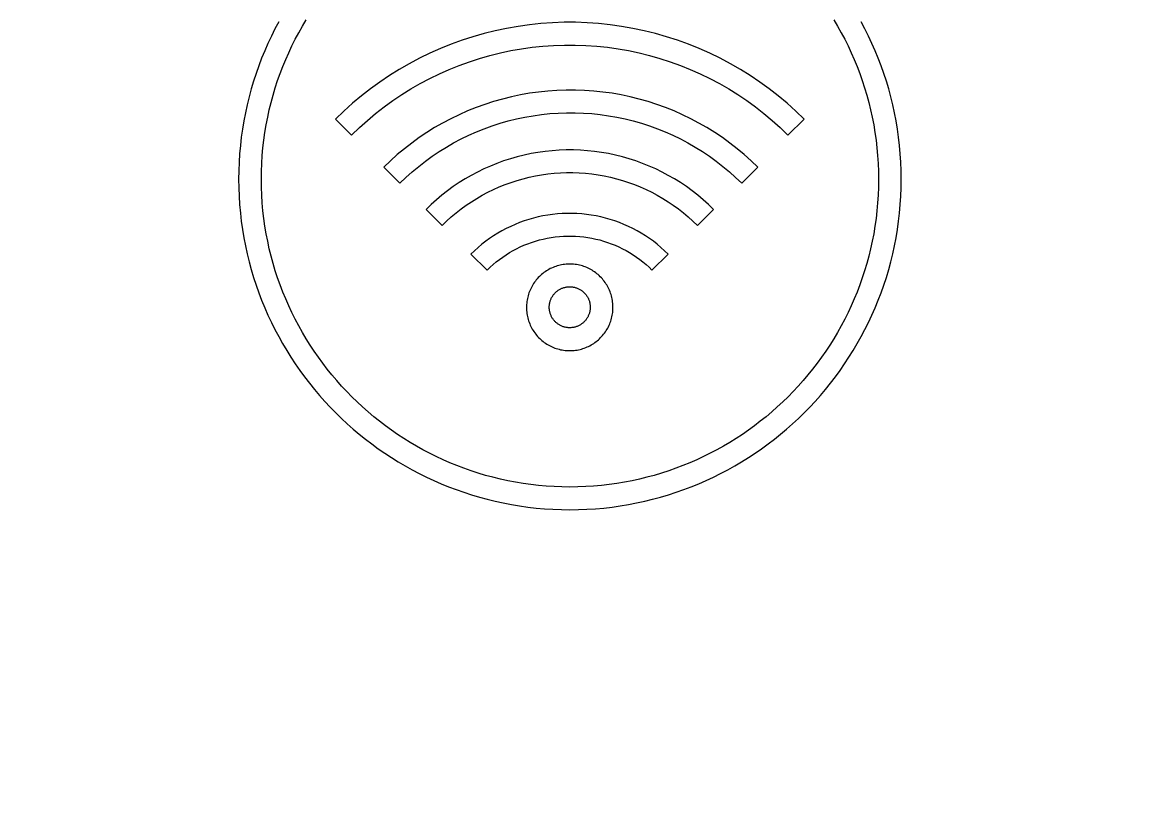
# Model space of a CAD drawing. Header units: millimetres. Extents: x -208 to 4974, y -28 to 3137.
# Drawn here: x 639.8 to 729.8, y 2753.4 to 2816.1 of the extents above; entities that cross this region are included whole.
import ezdxf

# ---------------------------------------------------------------- set-up
doc = ezdxf.new("R2010")
doc.units = ezdxf.units.MM
doc.layers.add('ZANO_R', color=7, linetype='Continuous', lineweight=0)
doc.layers.add('ZANO_W', color=1, linetype='Continuous', lineweight=0)
doc.styles.add('Arial', font='arial.ttf')
doc.styles.get("Standard").update_dxf_attribs({"font": 'ARIALUNI.TTF'})
doc.dimstyles.new('pl i ang', dxfattribs={"dimtxt": 50, "dimasz": 50, "dimexe": 1.25, "dimexo": 0.625, "dimgap": 10, "dimtad": 1, "dimtoh": 1, "dimtxsty": 'Standard', "dimcen": 2.5, "dimclrd": 1, "dimclre": 1, "dimclrt": 1, "dimadec": 0, "dimazin": 0, "dimtfac": 1, "dimtmove": 0, "dimatfit": 3, "dimfxl": 1, "dimarcsym": 1})

# ---------------------------------------------------------------- blocks, each defined once
blk = doc.blocks.new('*D507')
at = {"layer": 'ZANO_W', "color": 1, "lineweight": -2}
blk.add_arc((4072.525, 2413.738), 150.809, 99.55169, 164.75824, dxfattribs=at)
at = {"layer": 'ZANO_W', "color": 1}
for points in [[(4047.725, 2555.793), (4047.276, 2569.119), (4087.477, 2563.804)], [(3920.413, 2454.268), (3933.628, 2452.5), (3921.716, 2413.738)]]:
    blk.add_solid(points, dxfattribs=at)
at = {"layer": 'ZANO_W', "color": 1, "insert": (3950.719, 2548.283), "char_height": 40, "attachment_point": 5, "rotation": 42.15496, "style": 'Arial'}
blk.add_mtext('96%%d', dxfattribs=at)

msp = doc.modelspace()

# ---------------------------------------------------------------- linework, layer by layer
at = {"layer": 'ZANO_R'}
for p, q in [((662.595, 2815.812), (662.904, 2816.333)), ((705.905, 2816.333), (706.214, 2815.812)), ((660.362, 2815.587), (660.071, 2815.003)), ((660.668, 2816.164), (660.362, 2815.587)), ((662.298, 2815.283), (662.595, 2815.812)), ((678.322, 2815.442), (677.408, 2815.215)), ((679.244, 2815.638), (678.322, 2815.442)), ((680.171, 2815.801), (679.244, 2815.638)), ((681.104, 2815.932), (680.171, 2815.801)), ((682.041, 2816.03), (681.104, 2815.932)), ((682.98, 2816.095), (682.041, 2816.03)), ((683.922, 2816.128), (682.98, 2816.095)), ((684.864, 2816.128), (683.922, 2816.128)), ((685.805, 2816.095), (684.864, 2816.128)), ((686.744, 2816.03), (685.805, 2816.095)), ((687.681, 2815.932), (686.744, 2816.03)), ((688.614, 2815.801), (687.681, 2815.932)), ((689.542, 2815.638), (688.614, 2815.801)), ((690.463, 2815.442), (689.542, 2815.638)), ((691.377, 2815.215), (690.463, 2815.442)), ((706.214, 2815.812), (706.511, 2815.283)), ((708.446, 2815.587), (708.141, 2816.164)), ((708.738, 2815.003), (708.446, 2815.587)), ((660.071, 2815.003), (659.793, 2814.411)), ((661.742, 2814.203), (662.013, 2814.747)), ((662.013, 2814.747), (662.298, 2815.283)), ((675.607, 2814.666), (674.721, 2814.345)), ((676.503, 2814.956), (675.607, 2814.666)), ((677.408, 2815.215), (676.503, 2814.956)), ((692.283, 2814.956), (691.377, 2815.215)), ((693.179, 2814.666), (692.283, 2814.956)), ((694.064, 2814.345), (693.179, 2814.666)), ((706.511, 2815.283), (706.795, 2814.747)), ((706.795, 2814.747), (707.067, 2814.203)), ((709.016, 2814.411), (708.738, 2815.003)), ((659.529, 2813.811), (659.28, 2813.204)), ((659.793, 2814.411), (659.529, 2813.811)), ((661.238, 2813.092), (661.483, 2813.651)), ((661.483, 2813.651), (661.742, 2814.203)), ((673.848, 2813.993), (672.987, 2813.611)), ((674.721, 2814.345), (673.848, 2813.993)), ((677.888, 2813.43), (678.739, 2813.641)), ((678.739, 2813.641), (679.597, 2813.823)), ((679.597, 2813.823), (680.461, 2813.975)), ((680.461, 2813.975), (681.33, 2814.097)), ((681.33, 2814.097), (682.202, 2814.188)), ((682.202, 2814.188), (683.077, 2814.249)), ((683.077, 2814.249), (683.954, 2814.28)), ((683.954, 2814.28), (684.831, 2814.28)), ((684.831, 2814.28), (685.708, 2814.249)), ((685.708, 2814.249), (686.583, 2814.188)), ((686.583, 2814.188), (687.455, 2814.097)), ((687.455, 2814.097), (688.324, 2813.975)), ((688.324, 2813.975), (689.188, 2813.823)), ((689.188, 2813.823), (690.046, 2813.641)), ((690.046, 2813.641), (690.898, 2813.43)), ((694.938, 2813.993), (694.064, 2814.345)), ((695.799, 2813.611), (694.938, 2813.993)), ((707.067, 2814.203), (707.325, 2813.651)), ((707.325, 2813.651), (707.571, 2813.092)), ((709.279, 2813.811), (709.016, 2814.411)), ((709.529, 2813.204), (709.279, 2813.811)), ((659.28, 2813.204), (659.045, 2812.589)), ((661.005, 2812.527), (661.238, 2813.092)), ((671.307, 2812.758), (670.491, 2812.288)), ((672.14, 2813.199), (671.307, 2812.758)), ((672.987, 2813.611), (672.14, 2813.199)), ((675.385, 2812.619), (676.21, 2812.918)), ((676.21, 2812.918), (677.044, 2813.189)), ((677.044, 2813.189), (677.888, 2813.43)), ((690.898, 2813.43), (691.741, 2813.189)), ((691.741, 2813.189), (692.575, 2812.918)), ((692.575, 2812.918), (693.4, 2812.619)), ((696.646, 2813.199), (695.799, 2813.611)), ((697.478, 2812.758), (696.646, 2813.199)), ((698.294, 2812.288), (697.478, 2812.758)), ((707.571, 2813.092), (707.803, 2812.527)), ((709.763, 2812.589), (709.529, 2813.204)), ((658.825, 2811.968), (658.62, 2811.339)), ((659.045, 2812.589), (658.825, 2811.968)), ((660.582, 2811.376), (660.787, 2811.954)), ((660.787, 2811.954), (661.005, 2812.527)), ((670.491, 2812.288), (669.691, 2811.79)), ((672.981, 2811.552), (673.77, 2811.935)), ((673.77, 2811.935), (674.572, 2812.291)), ((674.572, 2812.291), (675.385, 2812.619)), ((693.4, 2812.619), (694.214, 2812.291)), ((694.214, 2812.291), (695.015, 2811.935)), ((695.015, 2811.935), (695.804, 2811.552)), ((699.094, 2811.79), (698.294, 2812.288)), ((707.803, 2812.527), (708.022, 2811.954)), ((708.022, 2811.954), (708.227, 2811.376)), ((709.983, 2811.968), (709.763, 2812.589)), ((710.188, 2811.339), (709.983, 2811.968)), ((658.62, 2811.339), (658.43, 2810.704)), ((660.391, 2810.79), (660.582, 2811.376)), ((668.91, 2811.265), (668.147, 2810.712)), ((669.691, 2811.79), (668.91, 2811.265)), ((671.445, 2810.704), (672.206, 2811.141)), ((672.206, 2811.141), (672.981, 2811.552)), ((695.804, 2811.552), (696.579, 2811.141)), ((696.579, 2811.141), (697.34, 2810.704)), ((699.875, 2811.265), (699.094, 2811.79)), ((700.638, 2810.712), (699.875, 2811.265)), ((708.227, 2811.376), (708.418, 2810.79)), ((710.378, 2810.704), (710.188, 2811.339)), ((658.256, 2810.063), (658.097, 2809.415)), ((658.43, 2810.704), (658.256, 2810.063)), ((660.051, 2809.602), (660.214, 2810.199)), ((660.214, 2810.199), (660.391, 2810.79)), ((667.404, 2810.134), (666.681, 2809.53)), ((668.147, 2810.712), (667.404, 2810.134)), ((669.973, 2809.751), (670.701, 2810.24)), ((670.701, 2810.24), (671.445, 2810.704)), ((679.628, 2810.062), (678.899, 2809.881)), ((680.363, 2810.218), (679.628, 2810.062)), ((681.104, 2810.348), (680.363, 2810.218)), ((681.848, 2810.452), (681.104, 2810.348)), ((682.596, 2810.53), (681.848, 2810.452)), ((683.346, 2810.583), (682.596, 2810.53)), ((684.097, 2810.609), (683.346, 2810.583)), ((684.848, 2810.609), (684.097, 2810.609)), ((685.599, 2810.583), (684.848, 2810.609)), ((686.349, 2810.53), (685.599, 2810.583)), ((687.097, 2810.452), (686.349, 2810.53)), ((687.841, 2810.348), (687.097, 2810.452)), ((688.582, 2810.218), (687.841, 2810.348)), ((689.317, 2810.062), (688.582, 2810.218)), ((690.046, 2809.881), (689.317, 2810.062)), ((697.34, 2810.704), (698.084, 2810.24)), ((698.084, 2810.24), (698.812, 2809.751)), ((701.382, 2810.134), (700.638, 2810.712)), ((702.104, 2809.53), (701.382, 2810.134)), ((708.418, 2810.79), (708.595, 2810.199)), ((708.595, 2810.199), (708.757, 2809.602)), ((710.553, 2810.063), (710.378, 2810.704)), ((710.712, 2809.415), (710.553, 2810.063)), ((658.097, 2809.415), (657.954, 2808.762)), ((659.903, 2808.998), (660.051, 2809.602)), ((666.681, 2809.53), (665.98, 2808.901)), ((668.57, 2808.697), (669.262, 2809.236)), ((669.262, 2809.236), (669.973, 2809.751)), ((676.754, 2809.188), (676.057, 2808.907)), ((677.461, 2809.444), (676.754, 2809.188)), ((678.176, 2809.675), (677.461, 2809.444)), ((678.899, 2809.881), (678.176, 2809.675)), ((690.769, 2809.675), (690.046, 2809.881)), ((691.484, 2809.444), (690.769, 2809.675)), ((692.191, 2809.188), (691.484, 2809.444)), ((692.888, 2808.907), (692.191, 2809.188)), ((698.812, 2809.751), (699.523, 2809.236)), ((699.523, 2809.236), (700.215, 2808.697)), ((702.806, 2808.901), (702.104, 2809.53)), ((708.757, 2809.602), (708.905, 2808.998)), ((710.855, 2808.762), (710.712, 2809.415)), ((657.954, 2808.762), (657.827, 2808.103)), ((659.652, 2807.776), (659.77, 2808.39)), ((659.77, 2808.39), (659.903, 2808.998)), ((665.98, 2808.901), (665.301, 2808.248)), ((665.301, 2808.248), (666.611, 2806.941)), ((667.897, 2808.135), (668.57, 2808.697)), ((674.693, 2808.274), (674.029, 2807.923)), ((675.369, 2808.603), (674.693, 2808.274)), ((676.057, 2808.907), (675.369, 2808.603)), ((679.378, 2808.097), (680.045, 2808.262)), ((680.045, 2808.262), (680.717, 2808.404)), ((680.717, 2808.404), (681.394, 2808.523)), ((681.394, 2808.523), (682.074, 2808.618)), ((682.074, 2808.618), (682.757, 2808.69)), ((682.757, 2808.69), (683.442, 2808.738)), ((683.442, 2808.738), (684.129, 2808.761)), ((684.129, 2808.761), (684.816, 2808.761)), ((684.816, 2808.761), (685.503, 2808.738)), ((685.503, 2808.738), (686.188, 2808.69)), ((686.188, 2808.69), (686.871, 2808.618)), ((686.871, 2808.618), (687.551, 2808.523)), ((687.551, 2808.523), (688.228, 2808.404)), ((688.228, 2808.404), (688.9, 2808.262)), ((688.9, 2808.262), (689.567, 2808.097)), ((693.576, 2808.603), (692.888, 2808.907)), ((694.252, 2808.274), (693.576, 2808.603)), ((694.916, 2807.923), (694.252, 2808.274)), ((700.215, 2808.697), (700.888, 2808.135)), ((702.174, 2806.941), (703.481, 2808.244)), ((703.484, 2808.248), (702.806, 2808.901)), ((703.481, 2808.244), (703.484, 2808.248)), ((708.905, 2808.998), (709.038, 2808.39)), ((709.038, 2808.39), (709.157, 2807.776)), ((710.982, 2808.103), (710.855, 2808.762)), ((657.716, 2807.438), (657.622, 2806.767)), ((657.827, 2808.103), (657.716, 2807.438)), ((659.549, 2807.157), (659.652, 2807.776)), ((666.611, 2806.941), (667.244, 2807.549)), ((667.244, 2807.549), (667.897, 2808.135)), ((673.377, 2807.549), (672.739, 2807.152)), ((674.029, 2807.923), (673.377, 2807.549)), ((676.781, 2807.206), (677.418, 2807.463)), ((677.418, 2807.463), (678.064, 2807.697)), ((678.064, 2807.697), (678.717, 2807.908)), ((678.717, 2807.908), (679.378, 2808.097)), ((689.567, 2808.097), (690.228, 2807.908)), ((690.228, 2807.908), (690.881, 2807.697)), ((690.881, 2807.697), (691.527, 2807.463)), ((691.527, 2807.463), (692.164, 2807.206)), ((695.568, 2807.549), (694.916, 2807.923)), ((696.206, 2807.152), (695.568, 2807.549)), ((700.888, 2808.135), (701.541, 2807.549)), ((701.541, 2807.549), (702.174, 2806.941)), ((709.157, 2807.776), (709.26, 2807.157)), ((711.093, 2807.438), (710.982, 2808.103)), ((711.187, 2806.767), (711.093, 2807.438)), ((657.622, 2806.767), (657.544, 2806.092)), ((659.389, 2805.903), (659.461, 2806.532)), ((659.461, 2806.532), (659.549, 2807.157)), ((672.115, 2806.733), (671.505, 2806.293)), ((672.739, 2807.152), (672.115, 2806.733)), ((674.927, 2806.307), (675.534, 2806.628)), ((675.534, 2806.628), (676.152, 2806.928)), ((676.152, 2806.928), (676.781, 2807.206)), ((692.164, 2807.206), (692.793, 2806.928)), ((692.793, 2806.928), (693.411, 2806.628)), ((693.411, 2806.628), (694.018, 2806.307)), ((696.83, 2806.733), (696.206, 2807.152)), ((697.44, 2806.293), (696.83, 2806.733)), ((709.26, 2807.157), (709.348, 2806.532)), ((709.348, 2806.532), (709.42, 2805.903)), ((711.265, 2806.092), (711.187, 2806.767)), ((657.544, 2806.092), (657.483, 2805.412)), ((659.332, 2805.27), (659.389, 2805.903)), ((670.912, 2805.832), (670.334, 2805.35)), ((671.505, 2806.293), (670.912, 2805.832)), ((673.177, 2805.219), (673.748, 2805.602)), ((673.748, 2805.602), (674.331, 2805.965)), ((674.331, 2805.965), (674.927, 2806.307)), ((681.8, 2805.53), (681.231, 2805.43)), ((682.372, 2805.61), (681.8, 2805.53)), ((682.947, 2805.67), (682.372, 2805.61)), ((683.524, 2805.711), (682.947, 2805.67)), ((684.102, 2805.731), (683.524, 2805.711)), ((684.68, 2805.731), (684.102, 2805.731)), ((685.257, 2805.711), (684.68, 2805.731)), ((685.834, 2805.67), (685.257, 2805.711)), ((686.409, 2805.61), (685.834, 2805.67)), ((686.981, 2805.53), (686.409, 2805.61)), ((687.551, 2805.43), (686.981, 2805.53)), ((694.018, 2806.307), (694.614, 2805.965)), ((694.614, 2805.965), (695.197, 2805.602)), ((695.197, 2805.602), (695.768, 2805.219)), ((698.033, 2805.832), (697.44, 2806.293)), ((698.611, 2805.35), (698.033, 2805.832)), ((709.42, 2805.903), (709.477, 2805.27)), ((711.325, 2805.412), (711.265, 2806.092)), ((657.44, 2804.727), (657.413, 2804.038)), ((657.483, 2805.412), (657.44, 2804.727)), ((659.267, 2803.99), (659.291, 2804.632)), ((659.291, 2804.632), (659.332, 2805.27)), ((669.774, 2804.849), (669.232, 2804.329)), ((670.334, 2805.35), (669.774, 2804.849)), ((672.078, 2804.396), (672.621, 2804.817)), ((672.621, 2804.817), (673.177, 2805.219)), ((678.455, 2804.636), (677.919, 2804.42)), ((678.999, 2804.833), (678.455, 2804.636)), ((679.548, 2805.012), (678.999, 2804.833)), ((680.104, 2805.171), (679.548, 2805.012)), ((680.665, 2805.31), (680.104, 2805.171)), ((681.231, 2805.43), (680.665, 2805.31)), ((688.116, 2805.31), (687.551, 2805.43)), ((688.677, 2805.171), (688.116, 2805.31)), ((689.233, 2805.012), (688.677, 2805.171)), ((689.783, 2804.833), (689.233, 2805.012)), ((690.326, 2804.636), (689.783, 2804.833)), ((690.862, 2804.42), (690.326, 2804.636)), ((695.768, 2805.219), (696.324, 2804.817)), ((696.324, 2804.817), (696.867, 2804.396)), ((699.171, 2804.849), (698.611, 2805.35)), ((699.713, 2804.329), (699.171, 2804.849)), ((709.477, 2805.27), (709.518, 2804.632)), ((709.518, 2804.632), (709.542, 2803.99)), ((711.369, 2804.727), (711.325, 2805.412)), ((711.396, 2804.038), (711.369, 2804.727)), ((657.413, 2804.038), (657.404, 2803.344)), ((659.258, 2803.344), (659.267, 2803.99)), ((669.232, 2804.329), (670.543, 2803.022)), ((671.038, 2803.498), (671.55, 2803.956)), ((671.55, 2803.956), (672.078, 2804.396)), ((676.871, 2803.933), (676.36, 2803.662)), ((677.391, 2804.186), (676.871, 2803.933)), ((677.919, 2804.42), (677.391, 2804.186)), ((682.09, 2803.704), (682.598, 2803.776)), ((682.598, 2803.776), (683.109, 2803.829)), ((683.109, 2803.829), (683.621, 2803.865)), ((683.621, 2803.865), (684.134, 2803.883)), ((684.134, 2803.883), (684.647, 2803.883)), ((684.647, 2803.883), (685.16, 2803.865)), ((685.16, 2803.865), (685.672, 2803.829)), ((685.672, 2803.829), (686.183, 2803.776)), ((686.183, 2803.776), (686.691, 2803.704)), ((691.39, 2804.186), (690.862, 2804.42)), ((691.91, 2803.933), (691.39, 2804.186)), ((692.421, 2803.662), (691.91, 2803.933)), ((696.867, 2804.396), (697.395, 2803.956)), ((697.395, 2803.956), (697.907, 2803.498)), ((698.402, 2803.022), (699.713, 2804.329)), ((709.542, 2803.99), (709.55, 2803.344)), ((711.404, 2803.344), (711.396, 2804.038)), ((657.404, 2803.344), (657.413, 2802.65)), ((659.267, 2802.698), (659.258, 2803.344)), ((670.543, 2803.022), (671.038, 2803.498)), ((675.369, 2803.068), (674.889, 2802.746)), ((675.859, 2803.374), (675.369, 2803.068)), ((676.36, 2803.662), (675.859, 2803.374)), ((678.643, 2802.719), (679.119, 2802.911)), ((679.119, 2802.911), (679.602, 2803.086)), ((679.602, 2803.086), (680.09, 2803.244)), ((680.09, 2803.244), (680.584, 2803.385)), ((680.584, 2803.385), (681.082, 2803.509)), ((681.082, 2803.509), (681.584, 2803.615)), ((681.584, 2803.615), (682.09, 2803.704)), ((686.691, 2803.704), (687.197, 2803.615)), ((687.197, 2803.615), (687.699, 2803.509)), ((687.699, 2803.509), (688.197, 2803.385)), ((688.197, 2803.385), (688.691, 2803.244)), ((688.691, 2803.244), (689.179, 2803.086)), ((689.179, 2803.086), (689.662, 2802.911)), ((689.662, 2802.911), (690.138, 2802.719)), ((692.922, 2803.374), (692.421, 2803.662)), ((693.413, 2803.068), (692.922, 2803.374)), ((693.892, 2802.746), (693.413, 2803.068)), ((697.907, 2803.498), (698.402, 2803.022)), ((709.55, 2803.344), (709.542, 2802.698)), ((711.396, 2802.65), (711.404, 2803.344)), ((657.413, 2802.65), (657.44, 2801.961)), ((657.44, 2801.961), (657.483, 2801.276)), ((659.291, 2802.056), (659.267, 2802.698)), ((659.332, 2801.418), (659.291, 2802.056)), ((673.965, 2802.052), (673.521, 2801.681)), ((674.421, 2802.407), (673.965, 2802.052)), ((674.889, 2802.746), (674.421, 2802.407)), ((676.814, 2801.79), (677.259, 2802.046)), ((677.259, 2802.046), (677.712, 2802.286)), ((677.712, 2802.286), (678.174, 2802.511)), ((678.174, 2802.511), (678.643, 2802.719)), ((690.138, 2802.719), (690.607, 2802.511)), ((690.607, 2802.511), (691.069, 2802.286)), ((691.069, 2802.286), (691.523, 2802.046)), ((691.523, 2802.046), (691.968, 2801.79)), ((694.361, 2802.407), (693.892, 2802.746)), ((694.817, 2802.052), (694.361, 2802.407)), ((695.26, 2801.681), (694.817, 2802.052)), ((709.518, 2802.056), (709.477, 2801.418)), ((709.542, 2802.698), (709.518, 2802.056)), ((711.325, 2801.276), (711.369, 2801.961)), ((711.369, 2801.961), (711.396, 2802.65)), ((657.483, 2801.276), (657.544, 2800.596)), ((659.389, 2800.785), (659.332, 2801.418)), ((673.091, 2801.295), (672.674, 2800.895)), ((673.521, 2801.681), (673.091, 2801.295)), ((675.536, 2800.931), (675.952, 2801.232)), ((675.952, 2801.232), (676.378, 2801.518)), ((676.378, 2801.518), (676.814, 2801.79)), ((691.968, 2801.79), (692.403, 2801.518)), ((692.403, 2801.518), (692.829, 2801.232)), ((692.829, 2801.232), (693.245, 2800.931)), ((695.69, 2801.295), (695.26, 2801.681)), ((696.107, 2800.895), (695.69, 2801.295)), ((709.477, 2801.418), (709.42, 2800.785)), ((711.265, 2800.596), (711.325, 2801.276)), ((657.544, 2800.596), (657.622, 2799.921)), ((659.461, 2800.156), (659.389, 2800.785)), ((659.549, 2799.532), (659.461, 2800.156)), ((672.674, 2800.895), (673.985, 2799.588)), ((674.355, 2799.944), (674.737, 2800.286)), ((674.737, 2800.286), (675.131, 2800.616)), ((675.131, 2800.616), (675.536, 2800.931)), ((681.432, 2800.183), (681.052, 2800.074)), ((681.817, 2800.279), (681.432, 2800.183)), ((682.205, 2800.361), (681.817, 2800.279)), ((682.595, 2800.43), (682.205, 2800.361)), ((682.987, 2800.485), (682.595, 2800.43)), ((683.381, 2800.526), (682.987, 2800.485)), ((683.776, 2800.554), (683.381, 2800.526)), ((684.172, 2800.567), (683.776, 2800.554)), ((684.568, 2800.567), (684.172, 2800.567)), ((684.964, 2800.554), (684.568, 2800.567)), ((685.36, 2800.526), (684.964, 2800.554)), ((685.754, 2800.485), (685.36, 2800.526)), ((686.146, 2800.43), (685.754, 2800.485)), ((686.536, 2800.361), (686.146, 2800.43)), ((686.924, 2800.279), (686.536, 2800.361)), ((687.308, 2800.183), (686.924, 2800.279)), ((687.689, 2800.074), (687.308, 2800.183)), ((693.245, 2800.931), (693.65, 2800.616)), ((693.65, 2800.616), (694.044, 2800.286)), ((694.044, 2800.286), (694.426, 2799.944)), ((694.796, 2799.588), (696.107, 2800.895)), ((709.348, 2800.156), (709.26, 2799.532)), ((709.42, 2800.785), (709.348, 2800.156)), ((711.187, 2799.921), (711.265, 2800.596)), ((657.622, 2799.921), (657.716, 2799.25)), ((657.716, 2799.25), (657.827, 2798.586)), ((659.652, 2798.912), (659.549, 2799.532)), ((673.985, 2799.588), (674.355, 2799.944)), ((679.216, 2799.335), (678.866, 2799.15)), ((679.573, 2799.508), (679.216, 2799.335)), ((679.935, 2799.669), (679.573, 2799.508)), ((680.302, 2799.817), (679.935, 2799.669)), ((680.675, 2799.952), (680.302, 2799.817)), ((681.052, 2800.074), (680.675, 2799.952)), ((688.066, 2799.952), (687.689, 2800.074)), ((688.438, 2799.817), (688.066, 2799.952)), ((688.806, 2799.669), (688.438, 2799.817)), ((689.168, 2799.508), (688.806, 2799.669)), ((689.524, 2799.335), (689.168, 2799.508)), ((689.874, 2799.15), (689.524, 2799.335)), ((694.426, 2799.944), (694.796, 2799.588)), ((709.26, 2799.532), (709.157, 2798.912)), ((710.982, 2798.586), (711.093, 2799.25)), ((711.093, 2799.25), (711.187, 2799.921)), ((657.827, 2798.586), (657.954, 2797.926)), ((659.77, 2798.298), (659.652, 2798.912)), ((677.858, 2798.521), (677.537, 2798.289)), ((678.187, 2798.742), (677.858, 2798.521)), ((678.523, 2798.952), (678.187, 2798.742)), ((678.866, 2799.15), (678.523, 2798.952)), ((681.278, 2798.205), (681.593, 2798.307)), ((681.593, 2798.307), (681.912, 2798.398)), ((681.912, 2798.398), (682.234, 2798.478)), ((682.234, 2798.478), (682.558, 2798.547)), ((682.558, 2798.547), (682.885, 2798.604)), ((682.885, 2798.604), (683.213, 2798.65)), ((683.213, 2798.65), (683.543, 2798.685)), ((683.543, 2798.685), (683.873, 2798.708)), ((683.873, 2798.708), (684.205, 2798.719)), ((684.205, 2798.719), (684.536, 2798.719)), ((684.536, 2798.719), (684.867, 2798.708)), ((684.867, 2798.708), (685.198, 2798.685)), ((685.198, 2798.685), (685.528, 2798.65)), ((685.528, 2798.65), (685.856, 2798.604)), ((685.856, 2798.604), (686.183, 2798.547)), ((686.183, 2798.547), (686.507, 2798.478)), ((686.507, 2798.478), (686.829, 2798.398)), ((686.829, 2798.398), (687.147, 2798.307)), ((687.147, 2798.307), (687.463, 2798.205)), ((690.218, 2798.952), (689.874, 2799.15)), ((690.554, 2798.742), (690.218, 2798.952)), ((690.883, 2798.521), (690.554, 2798.742)), ((691.204, 2798.289), (690.883, 2798.521)), ((709.157, 2798.912), (709.038, 2798.298)), ((710.855, 2797.926), (710.982, 2798.586)), ((657.954, 2797.926), (658.097, 2797.273)), ((659.903, 2797.69), (659.77, 2798.298)), ((660.051, 2797.086), (659.903, 2797.69)), ((676.626, 2797.527), (676.34, 2797.252)), ((676.921, 2797.792), (676.626, 2797.527)), ((677.224, 2798.046), (676.921, 2797.792)), ((677.537, 2798.289), (677.224, 2798.046)), ((679.477, 2797.368), (679.765, 2797.533)), ((679.765, 2797.533), (680.058, 2797.688)), ((680.058, 2797.688), (680.356, 2797.833)), ((680.356, 2797.833), (680.659, 2797.968)), ((680.659, 2797.968), (680.966, 2798.092)), ((680.966, 2798.092), (681.278, 2798.205)), ((687.463, 2798.205), (687.774, 2798.092)), ((687.774, 2798.092), (688.082, 2797.968)), ((688.082, 2797.968), (688.385, 2797.833)), ((688.385, 2797.833), (688.683, 2797.688)), ((688.683, 2797.688), (688.976, 2797.533)), ((688.976, 2797.533), (689.263, 2797.368)), ((691.516, 2798.046), (691.204, 2798.289)), ((691.82, 2797.792), (691.516, 2798.046)), ((692.115, 2797.527), (691.82, 2797.792)), ((692.401, 2797.252), (692.115, 2797.527)), ((708.905, 2797.69), (708.757, 2797.086)), ((709.038, 2798.298), (708.905, 2797.69)), ((710.712, 2797.273), (710.855, 2797.926)), ((658.097, 2797.273), (658.256, 2796.625)), ((658.256, 2796.625), (658.43, 2795.984)), ((660.214, 2796.489), (660.051, 2797.086)), ((676.34, 2797.252), (677.65, 2795.946)), ((678.136, 2796.397), (678.391, 2796.609)), ((678.391, 2796.609), (678.652, 2796.813)), ((678.652, 2796.813), (678.921, 2797.008)), ((678.921, 2797.008), (679.196, 2797.192)), ((679.196, 2797.192), (679.477, 2797.368)), ((689.263, 2797.368), (689.545, 2797.192)), ((689.545, 2797.192), (689.82, 2797.008)), ((689.82, 2797.008), (690.088, 2796.813)), ((690.088, 2796.813), (690.35, 2796.609)), ((690.35, 2796.609), (690.604, 2796.397)), ((691.09, 2795.946), (692.401, 2797.252)), ((708.757, 2797.086), (708.595, 2796.489)), ((710.378, 2795.984), (710.553, 2796.625)), ((710.553, 2796.625), (710.712, 2797.273)), ((658.43, 2795.984), (658.62, 2795.349)), ((660.391, 2795.898), (660.214, 2796.489)), ((660.582, 2795.312), (660.391, 2795.898)), ((677.651, 2795.946), (677.89, 2796.176)), ((677.89, 2796.176), (678.136, 2796.397)), ((682.186, 2795.667), (682.092, 2795.589)), ((682.283, 2795.742), (682.186, 2795.667)), ((682.383, 2795.813), (682.283, 2795.742)), ((682.485, 2795.881), (682.383, 2795.813)), ((682.589, 2795.945), (682.485, 2795.881)), ((682.695, 2796.006), (682.589, 2795.945)), ((682.804, 2796.063), (682.695, 2796.006)), ((682.914, 2796.116), (682.804, 2796.063)), ((683.026, 2796.165), (682.914, 2796.116)), ((683.14, 2796.21), (683.026, 2796.165)), ((683.255, 2796.251), (683.14, 2796.21)), ((683.372, 2796.289), (683.255, 2796.251)), ((683.489, 2796.322), (683.372, 2796.289)), ((683.608, 2796.351), (683.489, 2796.322)), ((683.728, 2796.376), (683.608, 2796.351)), ((683.849, 2796.397), (683.728, 2796.376)), ((683.97, 2796.413), (683.849, 2796.397)), ((684.092, 2796.425), (683.97, 2796.413)), ((684.214, 2796.434), (684.092, 2796.425)), ((684.336, 2796.437), (684.214, 2796.434)), ((684.459, 2796.437), (684.336, 2796.437)), ((684.581, 2796.432), (684.459, 2796.437)), ((684.703, 2796.424), (684.581, 2796.432)), ((684.825, 2796.41), (684.703, 2796.424)), ((684.946, 2796.393), (684.825, 2796.41)), ((685.066, 2796.372), (684.946, 2796.393)), ((685.186, 2796.346), (685.066, 2796.372)), ((685.305, 2796.316), (685.186, 2796.346)), ((685.422, 2796.282), (685.305, 2796.316)), ((685.539, 2796.244), (685.422, 2796.282)), ((685.654, 2796.202), (685.539, 2796.244)), ((685.767, 2796.156), (685.654, 2796.202)), ((685.879, 2796.106), (685.767, 2796.156)), ((685.989, 2796.053), (685.879, 2796.106)), ((686.097, 2795.995), (685.989, 2796.053)), ((686.203, 2795.934), (686.097, 2795.995)), ((686.307, 2795.869), (686.203, 2795.934)), ((686.408, 2795.801), (686.307, 2795.869)), ((686.507, 2795.729), (686.408, 2795.801)), ((686.604, 2795.653), (686.507, 2795.729)), ((686.697, 2795.575), (686.604, 2795.653)), ((690.604, 2796.397), (690.851, 2796.176)), ((690.851, 2796.176), (691.09, 2795.946)), ((708.418, 2795.898), (708.227, 2795.312)), ((708.595, 2796.489), (708.418, 2795.898)), ((710.188, 2795.349), (710.378, 2795.984)), ((658.62, 2795.349), (658.825, 2794.72)), ((658.825, 2794.72), (659.045, 2794.099)), ((660.787, 2794.734), (660.582, 2795.312)), ((661.005, 2794.161), (660.787, 2794.734)), ((681.38, 2794.754), (681.318, 2794.649)), ((681.446, 2794.858), (681.38, 2794.754)), ((681.515, 2794.959), (681.446, 2794.858)), ((681.588, 2795.057), (681.515, 2794.959)), ((681.664, 2795.153), (681.588, 2795.057)), ((681.744, 2795.246), (681.664, 2795.153)), ((681.826, 2795.336), (681.744, 2795.246)), ((681.912, 2795.424), (681.826, 2795.336)), ((682, 2795.508), (681.912, 2795.424)), ((682.092, 2795.589), (682, 2795.508)), ((686.788, 2795.493), (686.697, 2795.575)), ((686.876, 2795.408), (686.788, 2795.493)), ((686.962, 2795.32), (686.876, 2795.408)), ((687.044, 2795.229), (686.962, 2795.32)), ((687.122, 2795.136), (687.044, 2795.229)), ((687.198, 2795.039), (687.122, 2795.136)), ((687.27, 2794.94), (687.198, 2795.039)), ((687.339, 2794.839), (687.27, 2794.94)), ((687.404, 2794.736), (687.339, 2794.839)), ((687.465, 2794.63), (687.404, 2794.736)), ((708.022, 2794.734), (707.803, 2794.161)), ((708.227, 2795.312), (708.022, 2794.734)), ((709.763, 2794.099), (709.983, 2794.72)), ((709.983, 2794.72), (710.188, 2795.349)), ((659.045, 2794.099), (659.28, 2793.484)), ((661.238, 2793.596), (661.005, 2794.161)), ((680.99, 2793.86), (680.959, 2793.741)), ((681.025, 2793.977), (680.99, 2793.86)), ((681.064, 2794.093), (681.025, 2793.977)), ((681.107, 2794.208), (681.064, 2794.093)), ((681.154, 2794.321), (681.107, 2794.208)), ((681.205, 2794.432), (681.154, 2794.321)), ((681.26, 2794.541), (681.205, 2794.432)), ((681.318, 2794.649), (681.26, 2794.541)), ((682.97, 2793.802), (683.002, 2793.851)), ((683.002, 2793.851), (683.035, 2793.898)), ((683.035, 2793.898), (683.07, 2793.945)), ((683.07, 2793.945), (683.106, 2793.99)), ((683.106, 2793.99), (683.144, 2794.034)), ((683.144, 2794.034), (683.183, 2794.076)), ((683.183, 2794.076), (683.224, 2794.117)), ((683.224, 2794.117), (683.266, 2794.157)), ((683.266, 2794.157), (683.31, 2794.195)), ((683.31, 2794.195), (683.355, 2794.232)), ((683.355, 2794.232), (683.401, 2794.267)), ((683.401, 2794.267), (683.448, 2794.3)), ((683.448, 2794.3), (683.497, 2794.332)), ((683.497, 2794.332), (683.546, 2794.362)), ((683.546, 2794.362), (683.597, 2794.39)), ((683.597, 2794.39), (683.648, 2794.417)), ((683.648, 2794.417), (683.701, 2794.442)), ((683.701, 2794.442), (683.754, 2794.465)), ((683.754, 2794.465), (683.808, 2794.486)), ((683.808, 2794.486), (683.863, 2794.505)), ((683.863, 2794.505), (683.918, 2794.522)), ((683.918, 2794.522), (683.974, 2794.537)), ((683.974, 2794.537), (684.03, 2794.551)), ((684.03, 2794.551), (684.087, 2794.562)), ((684.087, 2794.562), (684.144, 2794.572)), ((684.144, 2794.572), (684.202, 2794.579)), ((684.202, 2794.579), (684.259, 2794.585)), ((684.259, 2794.585), (684.317, 2794.588)), ((684.317, 2794.588), (684.375, 2794.589)), ((684.375, 2794.589), (684.433, 2794.589)), ((684.433, 2794.589), (684.491, 2794.586)), ((684.491, 2794.586), (684.549, 2794.582)), ((684.549, 2794.582), (684.606, 2794.575)), ((684.606, 2794.575), (684.664, 2794.566)), ((684.664, 2794.566), (684.721, 2794.556)), ((684.721, 2794.556), (684.777, 2794.543)), ((684.777, 2794.543), (684.833, 2794.529)), ((684.833, 2794.529), (684.889, 2794.512)), ((684.889, 2794.512), (684.944, 2794.494)), ((684.944, 2794.494), (684.998, 2794.474)), ((684.998, 2794.474), (685.052, 2794.452)), ((685.052, 2794.452), (685.104, 2794.428)), ((685.104, 2794.428), (685.156, 2794.402)), ((685.156, 2794.402), (685.207, 2794.374)), ((685.207, 2794.374), (685.257, 2794.345)), ((685.257, 2794.345), (685.306, 2794.314)), ((685.306, 2794.314), (685.354, 2794.281)), ((685.354, 2794.281), (685.401, 2794.247)), ((685.401, 2794.247), (685.446, 2794.211)), ((685.446, 2794.211), (685.49, 2794.173)), ((685.49, 2794.173), (685.533, 2794.134)), ((685.533, 2794.134), (685.575, 2794.094)), ((685.575, 2794.094), (685.615, 2794.052)), ((685.615, 2794.052), (685.653, 2794.009)), ((685.653, 2794.009), (685.69, 2793.964)), ((685.69, 2793.964), (685.726, 2793.918)), ((685.726, 2793.918), (685.759, 2793.871)), ((685.759, 2793.871), (685.792, 2793.823)), ((685.792, 2793.823), (685.822, 2793.774)), ((687.523, 2794.522), (687.465, 2794.63)), ((687.577, 2794.412), (687.523, 2794.522)), ((687.627, 2794.3), (687.577, 2794.412)), ((687.674, 2794.187), (687.627, 2794.3)), ((687.716, 2794.072), (687.674, 2794.187)), ((687.754, 2793.956), (687.716, 2794.072)), ((687.788, 2793.838), (687.754, 2793.956)), ((687.818, 2793.72), (687.788, 2793.838)), ((707.803, 2794.161), (707.571, 2793.596)), ((709.529, 2793.484), (709.763, 2794.099)), ((659.28, 2793.484), (659.529, 2792.877)), ((661.483, 2793.037), (661.238, 2793.596)), ((661.742, 2792.486), (661.483, 2793.037)), ((680.862, 2793.015), (680.86, 2792.892)), ((680.868, 2793.137), (680.862, 2793.015)), ((680.877, 2793.259), (680.868, 2793.137)), ((680.892, 2793.381), (680.877, 2793.259)), ((680.91, 2793.502), (680.892, 2793.381)), ((680.933, 2793.622), (680.91, 2793.502)), ((680.959, 2793.741), (680.933, 2793.622)), ((682.718, 2792.922), (682.719, 2792.98)), ((682.719, 2792.864), (682.718, 2792.922)), ((682.719, 2792.98), (682.722, 2793.038)), ((682.722, 2793.038), (682.727, 2793.096)), ((682.727, 2793.096), (682.735, 2793.153)), ((682.735, 2793.153), (682.744, 2793.21)), ((682.744, 2793.21), (682.755, 2793.267)), ((682.755, 2793.267), (682.768, 2793.324)), ((682.768, 2793.324), (682.783, 2793.38)), ((682.783, 2793.38), (682.8, 2793.435)), ((682.8, 2793.435), (682.818, 2793.49)), ((682.818, 2793.49), (682.839, 2793.544)), ((682.839, 2793.544), (682.862, 2793.597)), ((682.862, 2793.597), (682.886, 2793.65)), ((682.886, 2793.65), (682.912, 2793.702)), ((682.912, 2793.702), (682.94, 2793.752)), ((682.94, 2793.752), (682.97, 2793.802)), ((685.822, 2793.774), (685.851, 2793.723)), ((685.851, 2793.723), (685.878, 2793.672)), ((685.878, 2793.672), (685.903, 2793.62)), ((685.903, 2793.62), (685.926, 2793.567)), ((685.926, 2793.567), (685.948, 2793.513)), ((685.948, 2793.513), (685.968, 2793.459)), ((685.968, 2793.459), (685.985, 2793.403)), ((685.985, 2793.403), (686.001, 2793.348)), ((686.001, 2793.348), (686.015, 2793.291)), ((686.015, 2793.291), (686.027, 2793.235)), ((686.027, 2793.235), (686.037, 2793.178)), ((686.037, 2793.178), (686.045, 2793.12)), ((686.045, 2793.12), (686.051, 2793.063)), ((686.051, 2793.063), (686.055, 2793.005)), ((686.055, 2793.005), (686.057, 2792.947)), ((686.057, 2792.947), (686.057, 2792.889)), ((687.844, 2793.6), (687.818, 2793.72)), ((687.866, 2793.48), (687.844, 2793.6)), ((687.884, 2793.359), (687.866, 2793.48)), ((687.897, 2793.237), (687.884, 2793.359)), ((687.906, 2793.115), (687.897, 2793.237)), ((687.911, 2792.993), (687.906, 2793.115)), ((687.912, 2792.87), (687.911, 2792.993)), ((707.325, 2793.037), (707.067, 2792.486)), ((707.571, 2793.596), (707.325, 2793.037)), ((709.279, 2792.877), (709.529, 2793.484)), ((659.529, 2792.877), (659.793, 2792.277)), ((659.793, 2792.277), (660.071, 2791.685)), ((662.013, 2791.941), (661.742, 2792.486)), ((680.86, 2792.892), (680.863, 2792.77)), ((680.863, 2792.77), (680.87, 2792.648)), ((680.87, 2792.648), (680.882, 2792.526)), ((680.882, 2792.526), (680.897, 2792.405)), ((680.897, 2792.405), (680.917, 2792.284)), ((680.917, 2792.284), (680.941, 2792.164)), ((680.941, 2792.164), (680.969, 2792.045)), ((680.969, 2792.045), (681.001, 2791.926)), ((682.722, 2792.806), (682.719, 2792.864)), ((682.727, 2792.749), (682.722, 2792.806)), ((682.734, 2792.691), (682.727, 2792.749)), ((682.743, 2792.634), (682.734, 2792.691)), ((682.754, 2792.577), (682.743, 2792.634)), ((682.767, 2792.52), (682.754, 2792.577)), ((682.782, 2792.464), (682.767, 2792.52)), ((682.798, 2792.409), (682.782, 2792.464)), ((682.817, 2792.354), (682.798, 2792.409)), ((682.838, 2792.3), (682.817, 2792.354)), ((682.86, 2792.247), (682.838, 2792.3)), ((682.884, 2792.194), (682.86, 2792.247)), ((682.91, 2792.142), (682.884, 2792.194)), ((682.938, 2792.091), (682.91, 2792.142)), ((682.968, 2792.042), (682.938, 2792.091)), ((682.999, 2791.993), (682.968, 2792.042)), ((685.789, 2792.014), (685.757, 2791.965)), ((685.82, 2792.063), (685.789, 2792.014)), ((685.849, 2792.113), (685.82, 2792.063)), ((685.876, 2792.164), (685.849, 2792.113)), ((685.901, 2792.216), (685.876, 2792.164)), ((685.925, 2792.269), (685.901, 2792.216)), ((685.947, 2792.323), (685.925, 2792.269)), ((685.966, 2792.377), (685.947, 2792.323)), ((685.984, 2792.433), (685.966, 2792.377)), ((686, 2792.488), (685.984, 2792.433)), ((686.014, 2792.544), (686, 2792.488)), ((686.026, 2792.601), (686.014, 2792.544)), ((686.036, 2792.658), (686.026, 2792.601)), ((686.044, 2792.716), (686.036, 2792.658)), ((686.05, 2792.773), (686.044, 2792.716)), ((686.055, 2792.831), (686.05, 2792.773)), ((686.057, 2792.889), (686.055, 2792.831)), ((687.765, 2791.905), (687.798, 2792.023)), ((687.798, 2792.023), (687.827, 2792.142)), ((687.827, 2792.142), (687.852, 2792.262)), ((687.852, 2792.262), (687.872, 2792.383)), ((687.872, 2792.383), (687.889, 2792.504)), ((687.889, 2792.504), (687.901, 2792.626)), ((687.901, 2792.626), (687.908, 2792.748)), ((687.908, 2792.748), (687.912, 2792.87)), ((707.067, 2792.486), (706.795, 2791.941)), ((708.738, 2791.685), (709.016, 2792.277)), ((709.016, 2792.277), (709.279, 2792.877)), ((660.071, 2791.685), (660.362, 2791.101)), ((662.298, 2791.405), (662.013, 2791.941)), ((662.595, 2790.876), (662.298, 2791.405)), ((681.001, 2791.926), (681.037, 2791.81)), ((681.037, 2791.81), (681.077, 2791.694)), ((681.077, 2791.694), (681.122, 2791.58)), ((681.122, 2791.58), (681.17, 2791.467)), ((681.17, 2791.467), (681.222, 2791.357)), ((681.222, 2791.357), (681.278, 2791.248)), ((681.278, 2791.248), (681.337, 2791.141)), ((681.337, 2791.141), (681.401, 2791.036)), ((683.032, 2791.945), (682.999, 2791.993)), ((683.067, 2791.899), (683.032, 2791.945)), ((683.103, 2791.854), (683.067, 2791.899)), ((683.141, 2791.81), (683.103, 2791.854)), ((683.18, 2791.767), (683.141, 2791.81)), ((683.221, 2791.726), (683.18, 2791.767)), ((683.263, 2791.686), (683.221, 2791.726)), ((683.307, 2791.648), (683.263, 2791.686)), ((683.352, 2791.611), (683.307, 2791.648)), ((683.398, 2791.576), (683.352, 2791.611)), ((683.445, 2791.542), (683.398, 2791.576)), ((683.493, 2791.51), (683.445, 2791.542)), ((683.543, 2791.48), (683.493, 2791.51)), ((683.593, 2791.452), (683.543, 2791.48)), ((683.645, 2791.425), (683.593, 2791.452)), ((683.697, 2791.4), (683.645, 2791.425)), ((683.75, 2791.377), (683.697, 2791.4)), ((683.804, 2791.356), (683.75, 2791.377)), ((683.859, 2791.337), (683.804, 2791.356)), ((683.914, 2791.319), (683.859, 2791.337)), ((683.97, 2791.304), (683.914, 2791.319)), ((684.026, 2791.29), (683.97, 2791.304)), ((684.083, 2791.279), (684.026, 2791.29)), ((684.14, 2791.269), (684.083, 2791.279)), ((684.197, 2791.262), (684.14, 2791.269)), ((684.255, 2791.256), (684.197, 2791.262)), ((684.313, 2791.252), (684.255, 2791.256)), ((684.371, 2791.251), (684.313, 2791.252)), ((684.429, 2791.251), (684.371, 2791.251)), ((684.487, 2791.254), (684.429, 2791.251)), ((684.545, 2791.258), (684.487, 2791.254)), ((684.602, 2791.265), (684.545, 2791.258)), ((684.659, 2791.273), (684.602, 2791.265)), ((684.716, 2791.283), (684.659, 2791.273)), ((684.773, 2791.296), (684.716, 2791.283)), ((684.829, 2791.31), (684.773, 2791.296)), ((684.885, 2791.326), (684.829, 2791.31)), ((684.94, 2791.345), (684.885, 2791.326)), ((684.994, 2791.365), (684.94, 2791.345)), ((685.048, 2791.387), (684.994, 2791.365)), ((685.101, 2791.411), (685.048, 2791.387)), ((685.153, 2791.436), (685.101, 2791.411)), ((685.204, 2791.464), (685.153, 2791.436)), ((685.254, 2791.493), (685.204, 2791.464)), ((685.303, 2791.524), (685.254, 2791.493)), ((685.351, 2791.556), (685.303, 2791.524)), ((685.397, 2791.591), (685.351, 2791.556)), ((685.443, 2791.627), (685.397, 2791.591)), ((685.487, 2791.664), (685.443, 2791.627)), ((685.53, 2791.703), (685.487, 2791.664)), ((685.572, 2791.743), (685.53, 2791.703)), ((685.612, 2791.785), (685.572, 2791.743)), ((685.65, 2791.828), (685.612, 2791.785)), ((685.688, 2791.873), (685.65, 2791.828)), ((685.723, 2791.918), (685.688, 2791.873)), ((685.757, 2791.965), (685.723, 2791.918)), ((687.36, 2791.017), (687.424, 2791.122)), ((687.424, 2791.122), (687.484, 2791.228)), ((687.484, 2791.228), (687.541, 2791.337)), ((687.541, 2791.337), (687.594, 2791.447)), ((687.594, 2791.447), (687.642, 2791.559)), ((687.642, 2791.559), (687.687, 2791.673)), ((687.687, 2791.673), (687.728, 2791.789)), ((687.728, 2791.789), (687.765, 2791.905)), ((706.511, 2791.405), (706.214, 2790.876)), ((706.795, 2791.941), (706.511, 2791.405)), ((708.446, 2791.101), (708.738, 2791.685)), ((660.362, 2791.101), (660.668, 2790.524)), ((660.668, 2790.524), (660.987, 2789.957)), ((662.904, 2790.355), (662.595, 2790.876)), ((663.225, 2789.842), (662.904, 2790.355)), ((681.401, 2791.036), (681.468, 2790.934)), ((681.468, 2790.934), (681.538, 2790.834)), ((681.538, 2790.834), (681.612, 2790.736)), ((681.612, 2790.736), (681.689, 2790.641)), ((681.689, 2790.641), (681.77, 2790.549)), ((681.77, 2790.549), (681.853, 2790.459)), ((681.853, 2790.459), (681.94, 2790.373)), ((681.94, 2790.373), (682.029, 2790.289)), ((682.029, 2790.289), (682.122, 2790.209)), ((682.122, 2790.209), (682.217, 2790.132)), ((686.634, 2790.195), (686.727, 2790.275)), ((686.727, 2790.275), (686.817, 2790.358)), ((686.817, 2790.358), (686.904, 2790.443)), ((686.904, 2790.443), (686.988, 2790.532)), ((686.988, 2790.532), (687.069, 2790.624)), ((687.069, 2790.624), (687.147, 2790.718)), ((687.147, 2790.718), (687.221, 2790.816)), ((687.221, 2790.816), (687.292, 2790.915)), ((687.292, 2790.915), (687.36, 2791.017)), ((705.905, 2790.355), (705.583, 2789.842)), ((706.214, 2790.876), (705.905, 2790.355)), ((707.822, 2789.957), (708.141, 2790.524)), ((708.141, 2790.524), (708.446, 2791.101)), ((660.987, 2789.957), (661.319, 2789.397)), ((661.319, 2789.397), (661.664, 2788.847)), ((663.559, 2789.338), (663.225, 2789.842)), ((663.904, 2788.842), (663.559, 2789.338)), ((682.217, 2790.132), (682.315, 2790.059)), ((682.315, 2790.059), (682.415, 2789.988)), ((682.415, 2789.988), (682.518, 2789.922)), ((682.518, 2789.922), (682.623, 2789.859)), ((682.623, 2789.859), (682.73, 2789.799)), ((682.73, 2789.799), (682.839, 2789.744)), ((682.839, 2789.744), (682.949, 2789.692)), ((682.949, 2789.692), (683.062, 2789.644)), ((683.062, 2789.644), (683.176, 2789.6)), ((683.176, 2789.6), (683.292, 2789.56)), ((683.292, 2789.56), (683.409, 2789.524)), ((683.409, 2789.524), (683.527, 2789.492)), ((683.527, 2789.492), (683.646, 2789.464)), ((683.646, 2789.464), (683.766, 2789.441)), ((683.766, 2789.441), (683.887, 2789.421)), ((683.887, 2789.421), (684.009, 2789.406)), ((684.009, 2789.406), (684.131, 2789.395)), ((684.131, 2789.395), (684.253, 2789.388)), ((684.253, 2789.388), (684.375, 2789.386)), ((684.375, 2789.386), (684.498, 2789.388)), ((684.498, 2789.388), (684.62, 2789.394)), ((684.62, 2789.394), (684.742, 2789.404)), ((684.742, 2789.404), (684.863, 2789.418)), ((684.863, 2789.418), (684.984, 2789.437)), ((684.984, 2789.437), (685.105, 2789.46)), ((685.105, 2789.46), (685.224, 2789.487)), ((685.224, 2789.487), (685.342, 2789.518)), ((685.342, 2789.518), (685.459, 2789.553)), ((685.459, 2789.553), (685.575, 2789.593)), ((685.575, 2789.593), (685.69, 2789.636)), ((685.69, 2789.636), (685.803, 2789.683)), ((685.803, 2789.683), (685.914, 2789.734)), ((685.914, 2789.734), (686.023, 2789.789)), ((686.023, 2789.789), (686.131, 2789.848)), ((686.131, 2789.848), (686.236, 2789.91)), ((686.236, 2789.91), (686.339, 2789.976)), ((686.339, 2789.976), (686.44, 2790.046)), ((686.44, 2790.046), (686.538, 2790.119)), ((686.538, 2790.119), (686.634, 2790.195)), ((705.25, 2789.338), (704.905, 2788.842)), ((705.583, 2789.842), (705.25, 2789.338)), ((707.145, 2788.847), (707.49, 2789.397)), ((707.49, 2789.397), (707.822, 2789.957)), ((661.664, 2788.847), (662.022, 2788.305)), ((664.26, 2788.355), (663.904, 2788.842)), ((704.905, 2788.842), (704.548, 2788.355)), ((706.787, 2788.305), (707.145, 2788.847)), ((662.022, 2788.305), (662.392, 2787.773)), ((662.392, 2787.773), (662.775, 2787.25)), ((664.628, 2787.877), (664.26, 2788.355)), ((665.008, 2787.407), (664.628, 2787.877)), ((704.18, 2787.877), (703.801, 2787.407)), ((704.548, 2788.355), (704.18, 2787.877)), ((706.033, 2787.25), (706.416, 2787.773)), ((706.416, 2787.773), (706.787, 2788.305)), ((662.775, 2787.25), (663.17, 2786.736)), ((663.17, 2786.736), (663.577, 2786.232)), ((665.398, 2786.948), (665.008, 2787.407)), ((665.798, 2786.497), (665.398, 2786.948)), ((703.411, 2786.948), (703.01, 2786.497)), ((703.801, 2787.407), (703.411, 2786.948)), ((705.231, 2786.232), (705.638, 2786.736)), ((705.638, 2786.736), (706.033, 2787.25)), ((663.577, 2786.232), (663.996, 2785.739)), ((663.996, 2785.739), (664.427, 2785.255)), ((666.21, 2786.057), (665.798, 2786.497)), ((666.632, 2785.626), (666.21, 2786.057)), ((702.598, 2786.057), (702.177, 2785.626)), ((703.01, 2786.497), (702.598, 2786.057)), ((704.382, 2785.255), (704.812, 2785.739)), ((704.812, 2785.739), (705.231, 2786.232)), ((664.427, 2785.255), (664.868, 2784.782)), ((667.064, 2785.206), (666.632, 2785.626)), ((667.505, 2784.796), (667.064, 2785.206)), ((701.745, 2785.206), (701.303, 2784.796)), ((702.177, 2785.626), (701.745, 2785.206)), ((703.94, 2784.782), (704.382, 2785.255)), ((664.868, 2784.782), (665.321, 2784.32)), ((665.321, 2784.32), (665.785, 2783.869)), ((667.957, 2784.396), (667.505, 2784.796)), ((668.418, 2784.007), (667.957, 2784.396)), ((668.889, 2783.629), (668.418, 2784.007)), ((700.39, 2784.007), (699.919, 2783.629)), ((700.851, 2784.396), (700.39, 2784.007)), ((701.303, 2784.796), (700.851, 2784.396)), ((703.023, 2783.869), (703.487, 2784.32)), ((703.487, 2784.32), (703.94, 2784.782)), ((665.785, 2783.869), (666.259, 2783.428)), ((666.259, 2783.428), (666.744, 2782.999)), ((666.744, 2782.999), (667.239, 2782.581)), ((669.368, 2783.262), (668.889, 2783.629)), ((669.857, 2782.907), (669.368, 2783.262)), ((699.44, 2783.262), (698.951, 2782.907)), ((699.919, 2783.629), (699.44, 2783.262)), ((701.569, 2782.581), (702.064, 2782.999)), ((702.064, 2782.999), (702.549, 2783.428)), ((702.549, 2783.428), (703.023, 2783.869)), ((667.239, 2782.581), (667.745, 2782.176)), ((667.745, 2782.176), (668.26, 2781.782)), ((670.354, 2782.563), (669.857, 2782.907)), ((670.86, 2782.23), (670.354, 2782.563)), ((671.375, 2781.91), (670.86, 2782.23)), ((697.948, 2782.23), (697.433, 2781.91)), ((698.454, 2782.563), (697.948, 2782.23)), ((698.951, 2782.907), (698.454, 2782.563)), ((700.548, 2781.782), (701.064, 2782.176)), ((701.064, 2782.176), (701.569, 2782.581)), ((668.26, 2781.782), (668.784, 2781.4)), ((668.784, 2781.4), (669.318, 2781.031)), ((671.897, 2781.602), (671.375, 2781.91)), ((672.428, 2781.306), (671.897, 2781.602)), ((672.966, 2781.022), (672.428, 2781.306)), ((696.38, 2781.306), (695.842, 2781.022)), ((696.911, 2781.602), (696.38, 2781.306)), ((697.433, 2781.91), (696.911, 2781.602)), ((699.49, 2781.031), (700.024, 2781.4)), ((700.024, 2781.4), (700.548, 2781.782)), ((669.318, 2781.031), (669.862, 2780.674)), ((669.862, 2780.674), (670.414, 2780.33)), ((670.414, 2780.33), (670.975, 2779.999)), ((673.512, 2780.751), (672.966, 2781.022)), ((674.065, 2780.494), (673.512, 2780.751)), ((674.625, 2780.249), (674.065, 2780.494)), ((694.743, 2780.494), (694.182, 2780.249)), ((695.296, 2780.751), (694.743, 2780.494)), ((695.842, 2781.022), (695.296, 2780.751)), ((697.833, 2779.999), (698.394, 2780.33)), ((698.394, 2780.33), (698.946, 2780.674)), ((698.946, 2780.674), (699.49, 2781.031)), ((670.975, 2779.999), (671.545, 2779.681)), ((671.545, 2779.681), (672.122, 2779.376)), ((675.193, 2780.017), (674.625, 2780.249)), ((675.767, 2779.799), (675.193, 2780.017)), ((676.347, 2779.595), (675.767, 2779.799)), ((676.934, 2779.405), (676.347, 2779.595)), ((677.528, 2779.228), (676.934, 2779.405)), ((691.873, 2779.405), (691.28, 2779.228)), ((692.46, 2779.595), (691.873, 2779.405)), ((693.041, 2779.799), (692.46, 2779.595)), ((693.615, 2780.017), (693.041, 2779.799)), ((694.182, 2780.249), (693.615, 2780.017)), ((696.685, 2779.376), (697.263, 2779.681)), ((697.263, 2779.681), (697.833, 2779.999)), ((672.122, 2779.376), (672.709, 2779.086)), ((672.709, 2779.086), (673.303, 2778.809)), ((673.303, 2778.809), (673.904, 2778.546)), ((673.904, 2778.546), (674.513, 2778.297)), ((678.127, 2779.066), (677.528, 2779.228)), ((678.732, 2778.919), (678.127, 2779.066)), ((679.342, 2778.786), (678.732, 2778.919)), ((679.958, 2778.668), (679.342, 2778.786)), ((680.579, 2778.565), (679.958, 2778.668)), ((681.205, 2778.477), (680.579, 2778.565)), ((688.228, 2778.565), (687.602, 2778.477)), ((688.849, 2778.668), (688.228, 2778.565)), ((689.465, 2778.786), (688.849, 2778.668)), ((690.076, 2778.919), (689.465, 2778.786)), ((690.681, 2779.066), (690.076, 2778.919)), ((691.28, 2779.228), (690.681, 2779.066)), ((694.294, 2778.297), (694.904, 2778.546)), ((694.904, 2778.546), (695.505, 2778.809)), ((695.505, 2778.809), (696.099, 2779.086)), ((696.099, 2779.086), (696.685, 2779.376)), ((674.513, 2778.297), (675.13, 2778.063)), ((675.13, 2778.063), (675.753, 2777.844)), ((675.753, 2777.844), (676.384, 2777.639)), ((676.384, 2777.639), (677.021, 2777.45)), ((681.836, 2778.405), (681.205, 2778.477)), ((682.472, 2778.349), (681.836, 2778.405)), ((683.112, 2778.308), (682.472, 2778.349)), ((683.756, 2778.284), (683.112, 2778.308)), ((684.404, 2778.276), (683.756, 2778.284)), ((685.052, 2778.284), (684.404, 2778.276)), ((685.696, 2778.308), (685.052, 2778.284)), ((686.336, 2778.349), (685.696, 2778.308)), ((686.971, 2778.405), (686.336, 2778.349)), ((687.602, 2778.477), (686.971, 2778.405)), ((691.787, 2777.45), (692.424, 2777.639)), ((692.424, 2777.639), (693.054, 2777.844)), ((693.054, 2777.844), (693.678, 2778.063)), ((693.678, 2778.063), (694.294, 2778.297)), ((677.021, 2777.45), (677.664, 2777.276)), ((677.664, 2777.276), (678.313, 2777.118)), ((678.313, 2777.118), (678.969, 2776.975)), ((678.969, 2776.975), (679.63, 2776.848)), ((679.63, 2776.848), (680.297, 2776.738)), ((680.297, 2776.738), (680.97, 2776.644)), ((687.838, 2776.644), (688.51, 2776.738)), ((688.51, 2776.738), (689.177, 2776.848)), ((689.177, 2776.848), (689.838, 2776.975)), ((689.838, 2776.975), (690.494, 2777.118)), ((690.494, 2777.118), (691.144, 2777.276)), ((691.144, 2777.276), (691.787, 2777.45)), ((680.97, 2776.644), (681.647, 2776.566)), ((681.647, 2776.566), (682.329, 2776.506)), ((682.329, 2776.506), (683.016, 2776.462)), ((683.016, 2776.462), (683.708, 2776.436)), ((683.708, 2776.436), (684.404, 2776.427)), ((684.404, 2776.427), (685.099, 2776.436)), ((685.099, 2776.436), (685.791, 2776.462)), ((685.791, 2776.462), (686.478, 2776.506)), ((686.478, 2776.506), (687.16, 2776.566)), ((687.16, 2776.566), (687.838, 2776.644))]:
    msp.add_line(p, q, dxfattribs=at)

# ---------------------------------------------------------------- dimensions: what is measured, and where the dimension line sits
at = {"layer": 'ZANO_W'}
dim = msp.add_angular_dim_2l(base=(4005.926, 2549.045), line1=((60.871, 2413.738), (4937.165, 2413.738)), line2=((4072.591, 2414.397), (4116.408, 2854.158)), dimstyle='pl i ang', override={"dimtxt": 40, "dimasz": 40, "dimexe": 10, "dimexo": 10, "dimtoh": 0, "dimdec": 0, "dimtxsty": 'Arial', "dimtdec": 0, "dimtmove": 1}, dxfattribs=at)
dim.commit()
dim.dimension.update_dxf_attribs({"geometry": '*D507', "text_midpoint": (3950.719, 2548.283)})

doc.saveas('drawing.dxf')
